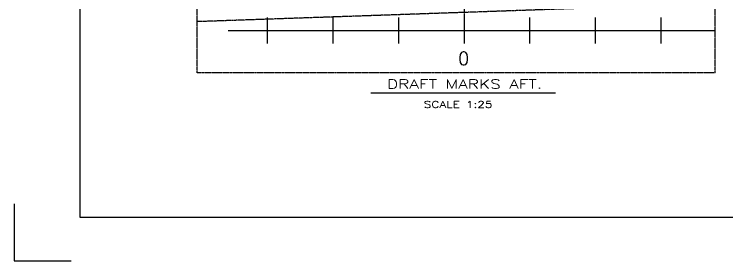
# Model space of a CAD drawing. Extents: x -79364 to 3230, y 28528 to 72157.
# Drawn here: x -79364 to -68485, y 28528 to 32291 of the extents above; entities that cross this region are included whole.
import ezdxf
from ezdxf.enums import TextEntityAlignment as Align

# ---------------------------------------------------------------- set-up
doc = ezdxf.new("R2010")
doc.units = 0
doc.header["$LTSCALE"] = 500
doc.linetypes.add('PHANTOM', pattern=[2.1, 1.25, -0.2, 0.125, -0.2, 0.125, -0.2])
doc.layers.get('0').update_dxf_attribs({"linetype": 'CONTINUOUS'})
for name, color, linetype in [('S0CO1', 1, 'CONTINUOUS'), ('S0DIM', 2, 'CONTINUOUS'), ('S0PH1', 1, 'PHANTOM'), ('S0TX2', 2, 'CONTINUOUS'), ('XREF', 252, 'CONTINUOUS')]:
    doc.layers.add(name, color=color, linetype=linetype)
doc.styles.add('ROMANS', font='romans.shx', dxfattribs={"height": 200})

msp = doc.modelspace()

# ---------------------------------------------------------------- linework, layer by layer
at = {"color": 2}
for points in [[(-79363.804, 29394.713), (-79363.804, 28528.046), (-79363.804, 28528.046)], [(-79363.804, 28528.046), (-78497.137, 28528.046)]]:
    msp.add_lwpolyline(points, dxfattribs=at)
at = {"layer": 'S0CO1', "color": 6}
for p, q in [((-78365.318, 71112.568), (-78365.318, 29194.713)), ((-78365.318, 29194.713), (2296.963, 29194.713))]:
    msp.add_line(p, q, dxfattribs=at)
at = {"layer": 'S0PH1', "color": 0, "ltscale": 0.02}
for p, q in [((-72500.832, 32243.714), (-72500.832, 42696.161)), ((-68674.839, 32450.708), (-76577.21, 32177.266))]:
    msp.add_line(p, q, dxfattribs=at)
for points in [[(-68674.839, 31394.141), (-76577.21, 31394.141), (-76577.21, 42696.161)], [(-68674.839, 31394.141), (-68674.839, 42696.161)]]:
    msp.add_lwpolyline(points, dxfattribs=at)
at = {"layer": 'S0TX2', "color": 0}
msp.add_line((-71110.956, 31085.133), (-73925.901, 31085.133), dxfattribs=at)
at = {"layer": 'XREF', "color": 0}
for p, q in [((-75500.832, 31843.714), (-75500.832, 32243.714)), ((-74500.832, 31843.714), (-74500.832, 32243.714)), ((-73500.832, 31843.714), (-73500.832, 32243.714)), ((-72500.832, 31843.714), (-72500.832, 32243.714)), ((-71500.832, 31843.714), (-71500.832, 32243.714)), ((-70500.832, 31843.714), (-70500.832, 32243.714)), ((-69500.832, 31843.714), (-69500.832, 32243.714)), ((-76104.832, 32043.714), (-68674.839, 32043.714))]:
    msp.add_line(p, q, dxfattribs=at)

# ---------------------------------------------------------------- texts
at = {"layer": 'S0CO1', "color": 0, "style": 'ROMANS'}
msp.add_text('0', height=200, dxfattribs=at).set_placement((-72597.062, 31516.486))
at = {"layer": 'S0DIM', "color": 0, "style": 'ROMANS', "width": 1.35}
msp.add_text('SCALE 1:25', height=100, dxfattribs=at).set_placement((-73119.864, 30864.269))
at = {"layer": 'S0TX2', "color": 0, "style": 'ROMANS', "width": 1.35}
msp.add_text('DRAFT MARKS AFT.', height=140, dxfattribs=at).set_placement((-72497.213, 31224.845), align=Align.MIDDLE)

doc.saveas('drawing.dxf')
